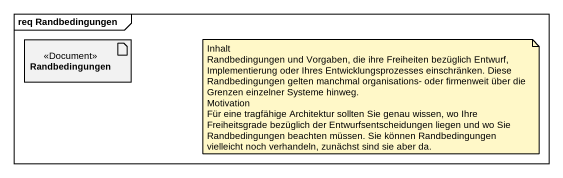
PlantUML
@startuml
mainframe req Randbedingungen
artifact Randbedingungen <<Document>>
note as N1
  Inhalt
  Randbedingungen und Vorgaben, die ihre Freiheiten bezüglich Entwurf, Implementierung oder Ihres Entwicklungsprozesses einschränken. Diese Randbedingungen gelten manchmal organisations- oder firmenweit über die Grenzen einzelner Systeme hinweg.
  Motivation
  Für eine tragfähige Architektur sollten Sie genau wissen, wo Ihre Freiheitsgrade bezüglich der Entwurfsentscheidungen liegen und wo Sie Randbedingungen beachten müssen. Sie können Randbedingungen vielleicht noch verhandeln, zunächst sind sie aber da.
end note
@enduml
